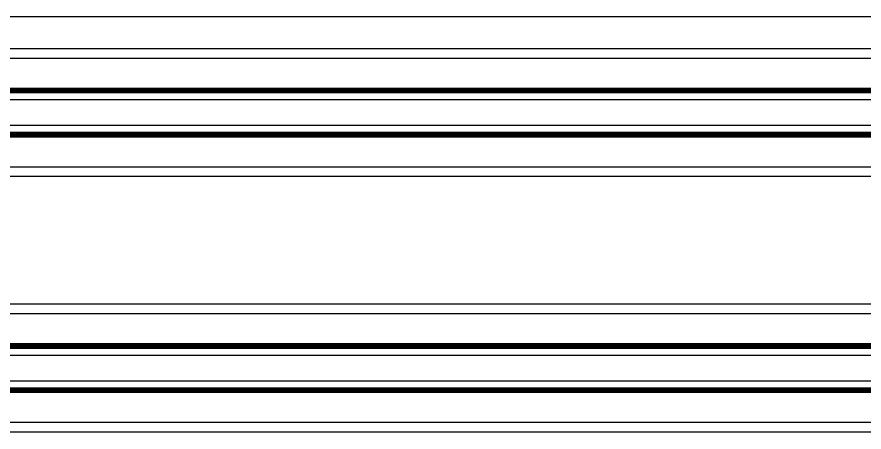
# Model space of a CAD drawing. Header units: millimetres. Extents: x 15 to 1184, y 5 to 1288.
# Drawn here: x 702.2 to 790.6, y 409.1 to 452.4 of the extents above; entities that cross this region are included whole.
import ezdxf

# ---------------------------------------------------------------- set-up
doc = ezdxf.new("R2010")
doc.units = ezdxf.units.MM

msp = doc.modelspace()

# ---------------------------------------------------------------- linework, layer by layer
at = {"color": 7, "linetype": 'Continuous', "lineweight": 25}
for p, q in [((873.748, 452.422), (630.415, 452.422)), ((873.748, 449.088), (630.415, 449.088)), ((874.415, 448.088), (629.748, 448.088)), ((874.415, 444.955), (629.748, 444.955)), ((874.415, 444.822), (629.748, 444.822)), ((874.415, 444.688), (629.748, 444.688)), ((874.415, 444.622), (629.748, 444.622)), ((874.415, 444.488), (629.748, 444.488)), ((874.415, 443.762), (629.748, 443.762)), ((874.415, 441.081), (629.748, 441.081)), ((874.415, 440.355), (629.748, 440.355)), ((874.415, 440.222), (629.748, 440.222)), ((874.415, 440.155), (629.748, 440.155)), ((874.415, 440.022), (629.748, 440.022)), ((874.415, 439.888), (629.748, 439.888)), ((874.415, 436.755), (629.748, 436.755)), ((874.415, 435.755), (629.748, 435.755)), ((874.415, 422.422), (629.748, 422.422)), ((874.415, 421.422), (629.748, 421.422)), ((874.415, 418.288), (629.748, 418.288)), ((874.415, 418.155), (629.748, 418.155)), ((874.415, 418.022), (629.748, 418.022)), ((874.415, 417.955), (629.748, 417.955)), ((874.415, 417.822), (629.748, 417.822)), ((874.415, 417.096), (629.748, 417.096)), ((874.415, 414.414), (629.748, 414.414)), ((874.415, 413.688), (629.748, 413.688)), ((874.415, 413.555), (629.748, 413.555)), ((874.415, 413.488), (629.748, 413.488)), ((874.415, 413.355), (629.748, 413.355)), ((874.415, 413.222), (629.748, 413.222)), ((874.415, 410.088), (629.748, 410.088)), ((874.415, 409.088), (629.748, 409.088))]:
    msp.add_line(p, q, dxfattribs=at)

doc.saveas('drawing.dxf')
